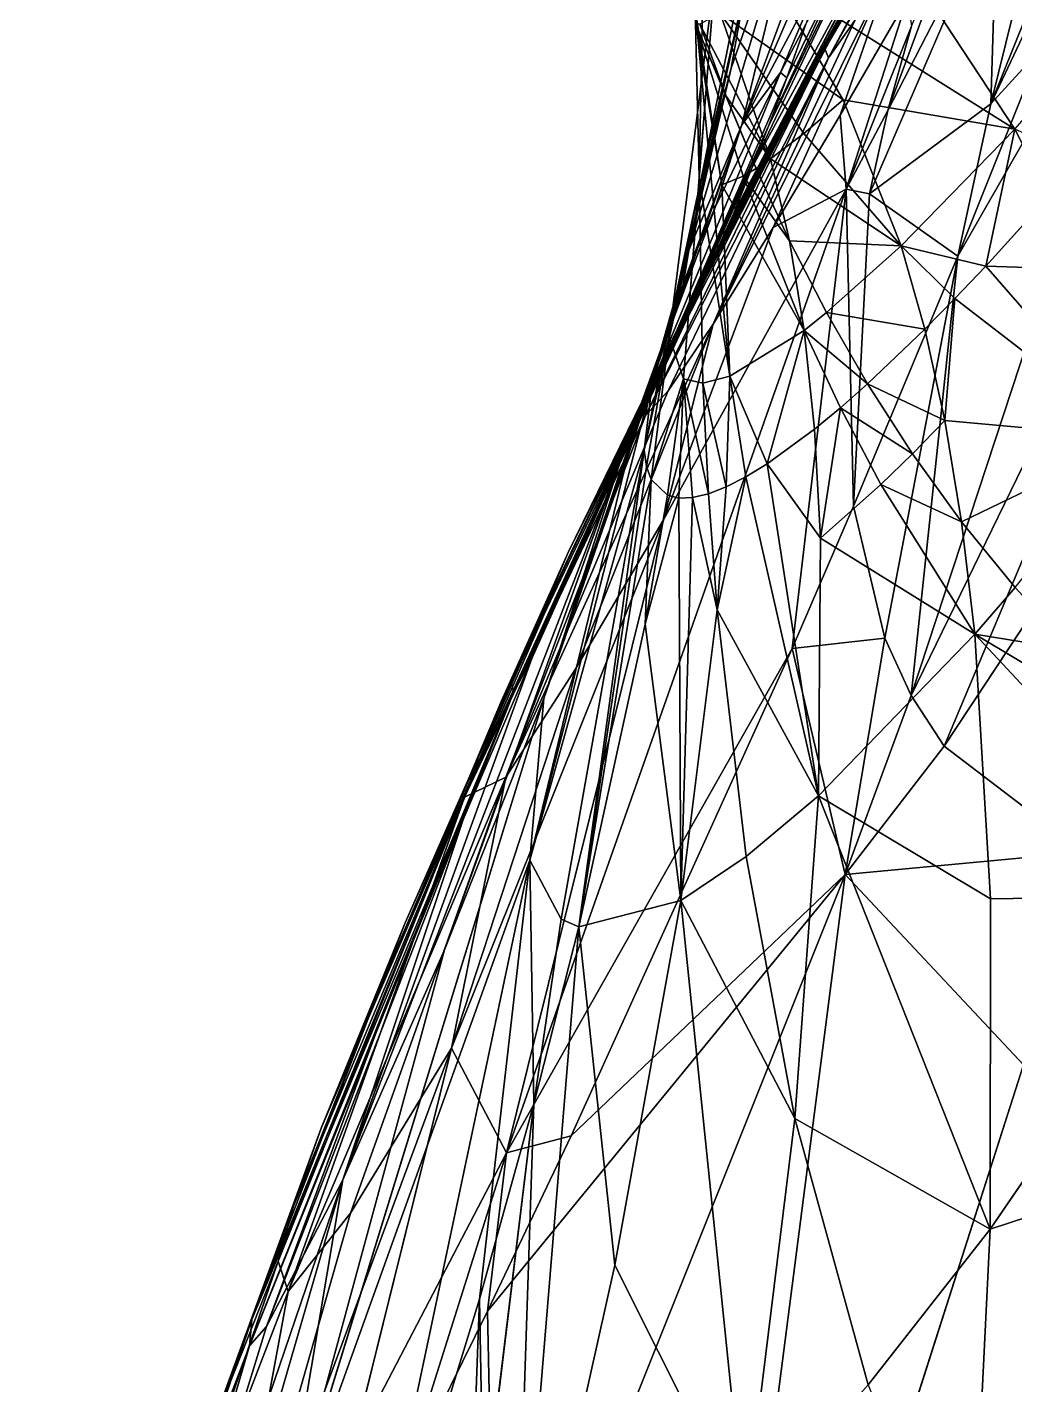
# Model space of a CAD drawing. Extents: x -1.44 to 2.2, y -2.57 to 2.57.
# Drawn here: x -0.844 to -0.307, y -1.32 to -0.582 of the extents above; entities that cross this region are included whole.
import ezdxf

# ---------------------------------------------------------------- set-up
doc = ezdxf.new("R2010")
doc.units = 0

msp = doc.modelspace()

# ---------------------------------------------------------------- linework, layer by layer
for p, q in [((-0.37792, -0.42629, 0.64803), (-0.45548, -0.63482, 0.81448)), ((-0.36016, -0.50247, 0.23106), (-0.40467, -0.58222, 0.28828)), ((-0.38985, -0.52522, 0.53061), (-0.44091, -0.63557, 0.60361)), ((-0.45383, -0.67238, 0.46362), (-0.38673, -0.54692, 0.33981)), ((-0.38673, -0.54692, 0.33981), (-0.42557, -0.6189, 0.37093)), ((-0.45349, -0.55961, 0.95023), (-0.47996, -0.67492, 1.05637)), ((-0.47668, -0.56267, 1.15214), (-0.47871, -0.66346, 1.24541)), ((-0.40189, -0.62953, 0.35025), (-0.36526, -0.5661, 0.31917)), ((-0.46388, -0.61914, 1.39032), (-0.47831, -0.5799, 1.36096)), ((-0.39392, -0.57797, 0.27608), (-0.47098, -0.74316, 0.40826)), ((-0.40467, -0.58222, 0.28828), (-0.45105, -0.6695, 0.35467)), ((-0.43444, -0.60632, 0.67372), (-0.42051, -0.58003, 0.62526)), ((-0.36301, -0.58098, 0.35391), (-0.37586, -0.62689, 0.40756)), ((-0.33782, -0.70628, 0.63149), (-0.29293, -0.59375, 0.55327)), ((-0.46976, -0.67923, 0.82103), (-0.43444, -0.60632, 0.67372)), ((-0.44765, -0.6585, 1.42134), (-0.46388, -0.61914, 1.39032)), ((-0.42557, -0.6189, 0.37093), (-0.46109, -0.68674, 0.39975)), ((-0.37586, -0.62689, 0.40756), (-0.38599, -0.67237, 0.46497)), ((-0.45548, -0.63482, 0.81448), (-0.47919, -0.70115, 0.87002)), ((-0.43832, -0.69069, 0.38095), (-0.40189, -0.62953, 0.35025)), ((-0.44091, -0.63557, 0.60361), (-0.46972, -0.6989, 0.64613)), ((-0.47871, -0.66346, 1.24541), (-0.47666, -0.77529, 1.35626)), ((-0.4295, -0.69783, 1.45394), (-0.44765, -0.6585, 1.42134)), ((-0.45105, -0.6695, 0.35467), (-0.49909, -0.76459, 0.43106)), ((-0.57968, -0.94391, 0.77266), (-0.45383, -0.67238, 0.46362)), ((-0.47996, -0.67492, 1.05637), (-0.49401, -0.74036, 1.11885)), ((-0.47919, -0.70115, 0.87002), (-0.46976, -0.67923, 0.82103)), ((-0.45383, -0.67238, 0.46362), (-0.45383, -0.67238, 0.46362)), ((-0.45383, -0.67238, 0.46362), (-0.45383, -0.67238, 0.46362)), ((-0.38599, -0.67237, 0.46497), (-0.39466, -0.84229, 0.72676)), ((-0.28819, -0.67355, 1.5105), (-0.32267, -0.71164, 1.52463)), ((-0.46109, -0.68674, 0.39975), (-0.48917, -0.74313, 0.42281)), ((-0.47098, -0.74316, 0.40826), (-0.43832, -0.69069, 0.38095)), ((-0.46972, -0.6989, 0.64613), (-0.56971, -0.92523, 0.80029)), ((-0.47919, -0.70115, 0.87002), (-0.56321, -0.94697, 1.08194)), ((-0.48736, -0.72171, 0.91857), (-0.47919, -0.70115, 0.87002)), ((-0.40933, -0.73696, 1.48799), (-0.4295, -0.69783, 1.45394)), ((-0.39466, -0.84229, 0.72676), (-0.33782, -0.70628, 0.63149)), ((-0.32267, -0.71164, 1.52463), (-0.33944, -0.72929, 1.5281)), ((-0.4998, -0.75835, 1.01346), (-0.48736, -0.72171, 0.91857)), ((-0.33944, -0.72929, 1.5281), (-0.3558, -0.7459, 1.52908)), ((-0.38703, -0.77567, 1.52333), (-0.40933, -0.73696, 1.48799)), ((-0.47098, -0.74316, 0.40826), (-0.5458, -0.93059, 0.57718)), ((-0.49401, -0.74036, 1.11885), (-0.50853, -0.81174, 1.18848)), ((-0.48917, -0.74313, 0.42281), (-0.49909, -0.76459, 0.43106)), ((-0.49553, -0.77946, 0.42859), (-0.47098, -0.74316, 0.40826)), ((-0.47098, -0.74316, 0.40826), (-0.47098, -0.74316, 0.40826)), ((-0.47098, -0.74316, 0.40826), (-0.47098, -0.74316, 0.40826)), ((-0.47098, -0.74316, 0.40826), (-0.47098, -0.74316, 0.40826)), ((-0.3558, -0.7459, 1.52908), (-0.38703, -0.77567, 1.52333)), ((-0.50401, -0.77428, 1.05937), (-0.4998, -0.75835, 1.01346)), ((-0.49909, -0.76459, 0.43106), (-0.54847, -0.86765, 0.51822)), ((-0.49909, -0.76459, 0.43106), (-0.50568, -0.78041, 0.43659)), ((-0.50853, -0.81174, 1.18848), (-0.50401, -0.77428, 1.05937)), ((-0.47666, -0.77529, 1.35626), (-0.47359, -0.83554, 1.41872)), ((-0.38703, -0.77567, 1.52333), (-0.40177, -0.78867, 1.5165)), ((-0.38703, -0.77567, 1.52333), (-0.38703, -0.77567, 1.52333)), ((-0.36254, -0.8137, 1.55975), (-0.38703, -0.77567, 1.52333)), ((-0.38703, -0.77567, 1.52333), (-0.38703, -0.77567, 1.52333)), ((-0.50789, -0.79299, 0.43865), (-0.49553, -0.77946, 0.42859)), ((-0.50568, -0.78041, 0.43659), (-0.50789, -0.79299, 0.43865)), ((-0.40177, -0.78867, 1.5165), (-0.41583, -0.8003, 1.50698)), ((-0.41583, -0.8003, 1.50698), (-0.44165, -0.81918, 1.4798)), ((-0.50853, -0.81174, 1.18848), (-0.55376, -1.06707, 1.44723)), ((-0.50733, -0.82064, 1.22804), (-0.50853, -0.81174, 1.18848)), ((-0.44165, -0.81918, 1.4798), (-0.45326, -0.82628, 1.46213)), ((-0.33576, -0.85077, 1.59702), (-0.36254, -0.8137, 1.55975)), ((-0.50482, -0.8277, 1.26559), (-0.50733, -0.82064, 1.22804)), ((-0.45326, -0.82628, 1.46213), (-0.46393, -0.83176, 1.44176)), ((-0.49594, -0.8363, 1.3341), (-0.50482, -0.8277, 1.26559)), ((-0.46393, -0.83176, 1.44176), (-0.47359, -0.83554, 1.41872)), ((-0.48965, -0.83784, 1.36482), (-0.49594, -0.8363, 1.3341)), ((-0.48218, -0.83758, 1.39305), (-0.48965, -0.83784, 1.36482)), ((-0.47359, -0.83554, 1.41872), (-0.48218, -0.83758, 1.39305)), ((-0.47359, -0.83554, 1.41872), (-0.46883, -0.89867, 1.48602)), ((-0.42808, -0.91964, 0.78117), (-0.39466, -0.84229, 0.72676)), ((-0.39466, -0.84229, 0.72676), (-0.37753, -0.91416, 0.87127)), ((-0.30666, -0.88653, 1.63486), (-0.33576, -0.85077, 1.59702)), ((-0.54847, -0.86765, 0.51822), (-0.59874, -0.97867, 0.61685)), ((-0.46883, -0.89867, 1.48602), (-0.45302, -1.03295, 1.63504)), ((-0.37753, -0.91416, 0.87127), (-0.36327, -0.94536, 0.94507)), ((-0.54835, -1.18493, 0.96855), (-0.42808, -0.91964, 0.78117)), ((-0.5458, -0.93059, 0.57718), (-0.6135, -1.13713, 0.78544)), ((-0.56971, -0.92523, 0.80029), (-0.60707, -1.0127, 0.86048)), ((-0.60707, -1.0127, 0.86048), (-0.57968, -0.94391, 0.77266)), ((-0.57968, -0.94391, 0.77266), (-0.57968, -0.94391, 0.77266)), ((-0.57968, -0.94391, 0.77266), (-0.57968, -0.94391, 0.77266)), ((-0.36327, -0.94536, 0.94507), (-0.34525, -0.9729, 1.01904)), ((-0.56321, -0.94697, 1.08194), (-0.70711, -1.41421, 1.5)), ((-0.34525, -0.9729, 1.01904), (-0.2697, -1.03053, 1.23527)), ((-0.59874, -0.97867, 0.61685), (-0.6493, -1.09735, 0.72744)), ((-0.67252, -1.20883, 1.13769), (-0.60707, -1.0127, 0.86048)), ((-0.60707, -1.0127, 0.86048), (-0.64575, -1.10525, 0.92437)), ((-0.60707, -1.0127, 0.86048), (-0.60707, -1.0127, 0.86048)), ((-0.45302, -1.03295, 1.63504), (-0.42659, -1.17545, 1.8016)), ((-0.1959, -1.05419, 1.82072), (-0.32028, -1.2356, 1.94168)), ((-0.55376, -1.06707, 1.44723), (-0.56867, -1.16748, 1.55222)), ((-0.6493, -1.09735, 0.72744), (-0.6994, -1.2231, 0.85027)), ((-0.64575, -1.10525, 0.92437), (-0.72345, -1.29907, 1.05869)), ((-0.6135, -1.13713, 0.78544), (-0.66761, -1.35562, 1.03202)), ((-0.6135, -1.13713, 0.78544), (-0.6135, -1.13713, 0.78544)), ((-0.48725, -1.72544, 1.86904), (-0.30212, -1.14619, 1.34138)), ((-0.56867, -1.16748, 1.55222), (-0.59594, -1.39223, 1.79252)), ((-0.42659, -1.17545, 1.8016), (-0.38673, -1.32038, 1.98057)), ((-0.59389, -1.28029, 1.03611), (-0.54835, -1.18493, 0.96855)), ((-0.70711, -1.41421, 1.5), (-0.67252, -1.20883, 1.13769)), ((-0.67252, -1.20883, 1.13769), (-0.67252, -1.20883, 1.13769)), ((-0.67252, -1.20883, 1.13769), (-0.67252, -1.20883, 1.13769)), ((-0.6994, -1.2231, 0.85027), (-0.74808, -1.35491, 0.98523)), ((-0.32028, -1.2356, 1.94168), (-0.38673, -1.32038, 1.98057)), ((-0.32028, -1.2356, 1.94168), (-0.32028, -1.2356, 1.94168)), ((-0.64068, -1.37513, 1.10341), (-0.59389, -1.28029, 1.03611)), ((-0.72345, -1.29907, 1.05869), (-0.7598, -1.39505, 1.12536)), ((-0.38673, -1.32038, 1.98057), (-0.38673, -1.32038, 1.98057))]:
    msp.add_line(p, q)
at = {"color": 21}
for points in [[(-0.2424, -0.30963, 0.10685), (-0.32671, -0.44637, 0.18411), (-0.41021, -0.59345, 0.2912)], [(-0.36016, -0.50247, 0.23106), (-0.2424, -0.30963, 0.10685), (-0.41021, -0.59345, 0.2912)], [(-0.37792, -0.42629, 0.64803), (-0.45548, -0.63482, 0.81448), (-0.41702, -0.47636, 0.79495)], [(-0.37792, -0.42629, 0.64803), (-0.39194, -0.487, 0.64078), (-0.45548, -0.63482, 0.81448)], [(-0.42557, -0.6189, 0.37093), (-0.38673, -0.54692, 0.33981), (-0.32028, -0.43236, 0.23774)], [(-0.32028, -0.43236, 0.23774), (-0.37587, -0.5291, 0.27145), (-0.42557, -0.6189, 0.37093)], [(-0.32513, -0.4454, 0.18154), (-0.31796, -0.43542, 0.1762), (-0.40826, -0.59837, 0.28697)], [(-0.31796, -0.43542, 0.1762), (-0.39392, -0.57797, 0.27608), (-0.40826, -0.59837, 0.28697)], [(-0.31796, -0.43542, 0.1762), (-0.40826, -0.59837, 0.28697), (-0.31796, -0.43542, 0.1762)], [(-0.32671, -0.44637, 0.18411), (-0.40826, -0.59837, 0.28697), (-0.41021, -0.59345, 0.2912)], [(-0.32671, -0.44637, 0.18411), (-0.32513, -0.4454, 0.18154), (-0.40826, -0.59837, 0.28697)], [(-0.28708, -0.4904, 0.3901), (-0.25033, -0.45048, 0.42459), (-0.31981, -0.62335, 0.53773)], [(-0.24369, -0.46194, 0.46299), (-0.31981, -0.62335, 0.53773), (-0.25033, -0.45048, 0.42459)], [(-0.24369, -0.46194, 0.46299), (-0.29293, -0.59375, 0.55327), (-0.31981, -0.62335, 0.53773)], [(-0.45548, -0.63482, 0.81448), (-0.48426, -0.70303, 0.99358), (-0.41702, -0.47636, 0.79495)], [(-0.48426, -0.70303, 0.99358), (-0.46125, -0.60392, 0.96172), (-0.41702, -0.47636, 0.79495)], [(-0.45349, -0.55961, 0.95023), (-0.41702, -0.47636, 0.79495), (-0.46125, -0.60392, 0.96172)], [(-0.34782, -0.4763, 0.3091), (-0.38673, -0.54692, 0.33981), (-0.45383, -0.67238, 0.46362)], [(-0.34782, -0.4763, 0.3091), (-0.45383, -0.67238, 0.46362), (-0.35961, -0.49138, 0.37149)], [(-0.39194, -0.487, 0.64078), (-0.41028, -0.54941, 0.63188), (-0.45548, -0.63482, 0.81448)], [(-0.14645, -0.5, 0.75), (-0.36327, -0.94536, 0.94507), (-0.21258, -0.48746, 0.58311)], [(-0.33782, -0.70628, 0.63149), (-0.21258, -0.48746, 0.58311), (-0.36327, -0.94536, 0.94507)], [(-0.33782, -0.70628, 0.63149), (-0.29293, -0.59375, 0.55327), (-0.21258, -0.48746, 0.58311)], [(-0.46001, -0.68323, 0.53704), (-0.44972, -0.65785, 0.58679), (-0.35961, -0.49138, 0.37149)], [(-0.45383, -0.67238, 0.46362), (-0.46001, -0.68323, 0.53704), (-0.35961, -0.49138, 0.37149)], [(-0.37326, -0.49696, 0.48485), (-0.35961, -0.49138, 0.37149), (-0.44972, -0.65785, 0.58679)], [(-0.31646, -0.51147, 0.34546), (-0.28708, -0.4904, 0.3901), (-0.31981, -0.62335, 0.53773)], [(-0.44091, -0.63557, 0.60361), (-0.37326, -0.49696, 0.48485), (-0.44972, -0.65785, 0.58679)], [(-0.44091, -0.63557, 0.60361), (-0.38985, -0.52522, 0.53061), (-0.37326, -0.49696, 0.48485)], [(-0.14645, -0.5, 0.75), (-0.34525, -0.9729, 1.01904), (-0.36327, -0.94536, 0.94507)], [(-0.14645, -0.5, 0.75), (-0.19853, -0.7509, 0.97853), (-0.34525, -0.9729, 1.01904)], [(-0.40467, -0.58222, 0.28828), (-0.36016, -0.50247, 0.23106), (-0.41021, -0.59345, 0.2912)], [(-0.36016, -0.50247, 0.23106), (-0.40467, -0.58222, 0.28828), (-0.37587, -0.5291, 0.27145)], [(-0.33083, -0.50487, 0.28975), (-0.31646, -0.51147, 0.34546), (-0.37586, -0.62689, 0.40756)], [(-0.33083, -0.50487, 0.28975), (-0.37586, -0.62689, 0.40756), (-0.36301, -0.58098, 0.35391)], [(-0.38599, -0.67237, 0.46497), (-0.37586, -0.62689, 0.40756), (-0.31646, -0.51147, 0.34546)], [(-0.38599, -0.67237, 0.46497), (-0.31646, -0.51147, 0.34546), (-0.31981, -0.62335, 0.53773)], [(-0.44803, -0.51833, 0.94189), (-0.49494, -0.74991, 1.15801), (-0.46971, -0.55064, 1.08424)], [(-0.45349, -0.55961, 0.95023), (-0.49494, -0.74991, 1.15801), (-0.44803, -0.51833, 0.94189)], [(-0.48917, -0.74313, 0.42281), (-0.46109, -0.68674, 0.39975), (-0.37587, -0.5291, 0.27145)], [(-0.40467, -0.58222, 0.28828), (-0.48917, -0.74313, 0.42281), (-0.37587, -0.5291, 0.27145)], [(-0.46109, -0.68674, 0.39975), (-0.42557, -0.6189, 0.37093), (-0.37587, -0.5291, 0.27145)], [(-0.38985, -0.52522, 0.53061), (-0.44091, -0.63557, 0.60361), (-0.43092, -0.60914, 0.61613)], [(-0.42051, -0.58003, 0.62526), (-0.38985, -0.52522, 0.53061), (-0.43092, -0.60914, 0.61613)], [(-0.47098, -0.74316, 0.40826), (-0.39392, -0.57797, 0.27608), (-0.3733, -0.54626, 0.26109)], [(-0.43832, -0.69069, 0.38095), (-0.47098, -0.74316, 0.40826), (-0.3733, -0.54626, 0.26109)], [(-0.40189, -0.62953, 0.35025), (-0.43832, -0.69069, 0.38095), (-0.3733, -0.54626, 0.26109)], [(-0.36526, -0.5661, 0.31917), (-0.40189, -0.62953, 0.35025), (-0.3733, -0.54626, 0.26109)], [(-0.49494, -0.74991, 1.15801), (-0.48718, -0.77297, 1.29796), (-0.46971, -0.55064, 1.08424)], [(-0.48718, -0.77297, 1.29796), (-0.47871, -0.66346, 1.24541), (-0.46971, -0.55064, 1.08424)], [(-0.47871, -0.66346, 1.24541), (-0.47668, -0.56267, 1.15214), (-0.46971, -0.55064, 1.08424)], [(-0.46726, -0.57408, 1.43109), (-0.40032, -0.62116, 1.48868), (-0.44087, -0.55284, 1.5)], [(-0.43444, -0.60632, 0.67372), (-0.45548, -0.63482, 0.81448), (-0.41028, -0.54941, 0.63188)], [(-0.38673, -0.54692, 0.33981), (-0.42557, -0.6189, 0.37093), (-0.45383, -0.67238, 0.46362)], [(-0.38673, -0.54692, 0.33981), (-0.38673, -0.54692, 0.33981), (-0.45383, -0.67238, 0.46362)], [(-0.38673, -0.54692, 0.33981), (-0.45383, -0.67238, 0.46362), (-0.45383, -0.67238, 0.46362)], [(-0.40032, -0.62116, 1.48868), (-0.3068, -0.63708, 1.5), (-0.44087, -0.55284, 1.5)], [(-0.3068, -0.63708, 1.5), (-0.34949, -0.5723, 1.50195), (-0.44087, -0.55284, 1.5)], [(-0.42051, -0.58003, 0.62526), (-0.43444, -0.60632, 0.67372), (-0.41028, -0.54941, 0.63188)], [(-0.45349, -0.55961, 0.95023), (-0.47996, -0.67492, 1.05637), (-0.49494, -0.74991, 1.15801)], [(-0.47996, -0.67492, 1.05637), (-0.45349, -0.55961, 0.95023), (-0.46125, -0.60392, 0.96172)], [(-0.34949, -0.5723, 1.50195), (-0.3068, -0.63708, 1.5), (-0.23954, -0.56003, 1.45555)], [(-0.47668, -0.56267, 1.15214), (-0.47871, -0.66346, 1.24541), (-0.48087, -0.57171, 1.21698)], [(-0.40189, -0.62953, 0.35025), (-0.36526, -0.5661, 0.31917), (-0.39856, -0.66972, 0.43091)], [(-0.36526, -0.5661, 0.31917), (-0.36301, -0.58098, 0.35391), (-0.39856, -0.66972, 0.43091)], [(-0.46621, -0.66744, 1.35643), (-0.48087, -0.57171, 1.21698), (-0.462, -0.77153, 1.40577)], [(-0.48087, -0.57171, 1.21698), (-0.46621, -0.66744, 1.35643), (-0.48038, -0.58, 1.33461)], [(-0.48087, -0.57171, 1.21698), (-0.47871, -0.66346, 1.24541), (-0.462, -0.77153, 1.40577)], [(-0.47831, -0.5799, 1.36096), (-0.43977, -0.65325, 1.43907), (-0.46726, -0.57408, 1.43109)], [(-0.43977, -0.65325, 1.43907), (-0.42159, -0.6394, 1.46824), (-0.46726, -0.57408, 1.43109)], [(-0.42159, -0.6394, 1.46824), (-0.40032, -0.62116, 1.48868), (-0.46726, -0.57408, 1.43109)], [(-0.40467, -0.58222, 0.28828), (-0.45105, -0.6695, 0.35467), (-0.48917, -0.74313, 0.42281)], [(-0.46388, -0.61914, 1.39032), (-0.47831, -0.5799, 1.36096), (-0.48038, -0.58, 1.33461)], [(-0.46621, -0.66744, 1.35643), (-0.45469, -0.66262, 1.40162), (-0.48038, -0.58, 1.33461)], [(-0.44765, -0.6585, 1.42134), (-0.46388, -0.61914, 1.39032), (-0.48038, -0.58, 1.33461)], [(-0.44765, -0.6585, 1.42134), (-0.48038, -0.58, 1.33461), (-0.45469, -0.66262, 1.40162)], [(-0.47831, -0.5799, 1.36096), (-0.46388, -0.61914, 1.39032), (-0.43977, -0.65325, 1.43907)], [(-0.39392, -0.57797, 0.27608), (-0.47098, -0.74316, 0.40826), (-0.47098, -0.74316, 0.40826)], [(-0.39392, -0.57797, 0.27608), (-0.47098, -0.74316, 0.40826), (-0.40826, -0.59837, 0.28697)], [(-0.45105, -0.6695, 0.35467), (-0.40467, -0.58222, 0.28828), (-0.41021, -0.59345, 0.2912)], [(-0.43444, -0.60632, 0.67372), (-0.42051, -0.58003, 0.62526), (-0.43092, -0.60914, 0.61613)], [(-0.36301, -0.58098, 0.35391), (-0.37586, -0.62689, 0.40756), (-0.39856, -0.66972, 0.43091)], [(-0.40826, -0.59837, 0.28697), (-0.50789, -0.79299, 0.43865), (-0.41021, -0.59345, 0.2912)], [(-0.50789, -0.79299, 0.43865), (-0.50568, -0.78041, 0.43659), (-0.41021, -0.59345, 0.2912)], [(-0.49553, -0.77946, 0.42859), (-0.50789, -0.79299, 0.43865), (-0.40826, -0.59837, 0.28697)], [(-0.49909, -0.76459, 0.43106), (-0.41021, -0.59345, 0.2912), (-0.50568, -0.78041, 0.43659)], [(-0.49909, -0.76459, 0.43106), (-0.45105, -0.6695, 0.35467), (-0.41021, -0.59345, 0.2912)], [(-0.47098, -0.74316, 0.40826), (-0.49553, -0.77946, 0.42859), (-0.40826, -0.59837, 0.28697)], [(-0.29293, -0.59375, 0.55327), (-0.33782, -0.70628, 0.63149), (-0.31981, -0.62335, 0.53773)], [(-0.49401, -0.74036, 1.11885), (-0.47996, -0.67492, 1.05637), (-0.46125, -0.60392, 0.96172)], [(-0.49401, -0.74036, 1.11885), (-0.46125, -0.60392, 0.96172), (-0.48426, -0.70303, 0.99358)], [(-0.46976, -0.67923, 0.82103), (-0.43444, -0.60632, 0.67372), (-0.5209, -0.81599, 0.83196)], [(-0.43444, -0.60632, 0.67372), (-0.43092, -0.60914, 0.61613), (-0.5209, -0.81599, 0.83196)], [(-0.44091, -0.63557, 0.60361), (-0.5209, -0.81599, 0.83196), (-0.43092, -0.60914, 0.61613)], [(-0.43444, -0.60632, 0.67372), (-0.46976, -0.67923, 0.82103), (-0.45548, -0.63482, 0.81448)], [(-0.42557, -0.6189, 0.37093), (-0.46109, -0.68674, 0.39975), (-0.54992, -0.8675, 0.56262)], [(-0.45383, -0.67238, 0.46362), (-0.42557, -0.6189, 0.37093), (-0.54992, -0.8675, 0.56262)], [(-0.46388, -0.61914, 1.39032), (-0.44765, -0.6585, 1.42134), (-0.43977, -0.65325, 1.43907)], [(-0.45383, -0.67238, 0.46362), (-0.45383, -0.67238, 0.46362), (-0.42557, -0.6189, 0.37093)], [(-0.40032, -0.62116, 1.48868), (-0.42159, -0.6394, 1.46824), (-0.36864, -0.70063, 1.50776)], [(-0.3068, -0.63708, 1.5), (-0.40032, -0.62116, 1.48868), (-0.36864, -0.70063, 1.50776)], [(-0.37586, -0.62689, 0.40756), (-0.38599, -0.67237, 0.46497), (-0.39856, -0.66972, 0.43091)], [(-0.33782, -0.70628, 0.63149), (-0.38599, -0.67237, 0.46497), (-0.31981, -0.62335, 0.53773)], [(-0.47919, -0.70115, 0.87002), (-0.48736, -0.72171, 0.91857), (-0.45548, -0.63482, 0.81448)], [(-0.48736, -0.72171, 0.91857), (-0.48426, -0.70303, 0.99358), (-0.45548, -0.63482, 0.81448)], [(-0.46976, -0.67923, 0.82103), (-0.47919, -0.70115, 0.87002), (-0.45548, -0.63482, 0.81448)], [(-0.43832, -0.69069, 0.38095), (-0.40189, -0.62953, 0.35025), (-0.39856, -0.66972, 0.43091)], [(-0.44091, -0.63557, 0.60361), (-0.46972, -0.6989, 0.64613), (-0.5209, -0.81599, 0.83196)], [(-0.46972, -0.6989, 0.64613), (-0.44091, -0.63557, 0.60361), (-0.44972, -0.65785, 0.58679)], [(-0.42159, -0.6394, 1.46824), (-0.43977, -0.65325, 1.43907), (-0.36864, -0.70063, 1.50776)], [(-0.32267, -0.71164, 1.52463), (-0.3068, -0.63708, 1.5), (-0.36864, -0.70063, 1.50776)], [(-0.32267, -0.71164, 1.52463), (-0.28819, -0.67355, 1.5105), (-0.3068, -0.63708, 1.5)], [(-0.28819, -0.67355, 1.5105), (-0.2706, -0.65328, 1.5), (-0.3068, -0.63708, 1.5)], [(-0.44765, -0.6585, 1.42134), (-0.4295, -0.69783, 1.45394), (-0.43977, -0.65325, 1.43907)], [(-0.4295, -0.69783, 1.45394), (-0.36864, -0.70063, 1.50776), (-0.43977, -0.65325, 1.43907)], [(-0.44972, -0.65785, 0.58679), (-0.46001, -0.68323, 0.53704), (-0.57968, -0.94391, 0.77266)], [(-0.56971, -0.92523, 0.80029), (-0.44972, -0.65785, 0.58679), (-0.57968, -0.94391, 0.77266)], [(-0.56971, -0.92523, 0.80029), (-0.46972, -0.6989, 0.64613), (-0.44972, -0.65785, 0.58679)], [(-0.47666, -0.77529, 1.35626), (-0.47871, -0.66346, 1.24541), (-0.48718, -0.77297, 1.29796)], [(-0.47871, -0.66346, 1.24541), (-0.47666, -0.77529, 1.35626), (-0.462, -0.77153, 1.40577)], [(-0.45469, -0.66262, 1.40162), (-0.46621, -0.66744, 1.35643), (-0.42151, -0.7466, 1.47644)], [(-0.4295, -0.69783, 1.45394), (-0.44765, -0.6585, 1.42134), (-0.45469, -0.66262, 1.40162)], [(-0.4295, -0.69783, 1.45394), (-0.45469, -0.66262, 1.40162), (-0.42151, -0.7466, 1.47644)], [(-0.58345, -1.19417, 0.92188), (-0.49804, -0.84974, 0.5309), (-0.39856, -0.66972, 0.43091)], [(-0.42808, -0.91964, 0.78117), (-0.58345, -1.19417, 0.92188), (-0.39856, -0.66972, 0.43091)], [(-0.45105, -0.6695, 0.35467), (-0.49909, -0.76459, 0.43106), (-0.48917, -0.74313, 0.42281)], [(-0.43832, -0.69069, 0.38095), (-0.39856, -0.66972, 0.43091), (-0.49804, -0.84974, 0.5309)], [(-0.42151, -0.7466, 1.47644), (-0.46621, -0.66744, 1.35643), (-0.462, -0.77153, 1.40577)], [(-0.39466, -0.84229, 0.72676), (-0.42808, -0.91964, 0.78117), (-0.39856, -0.66972, 0.43091)], [(-0.39466, -0.84229, 0.72676), (-0.39856, -0.66972, 0.43091), (-0.38599, -0.67237, 0.46497)], [(-0.57968, -0.94391, 0.77266), (-0.45383, -0.67238, 0.46362), (-0.58071, -0.93821, 0.6859)], [(-0.45383, -0.67238, 0.46362), (-0.54992, -0.8675, 0.56262), (-0.58071, -0.93821, 0.6859)], [(-0.46001, -0.68323, 0.53704), (-0.45383, -0.67238, 0.46362), (-0.57968, -0.94391, 0.77266)], [(-0.45383, -0.67238, 0.46362), (-0.57968, -0.94391, 0.77266), (-0.57968, -0.94391, 0.77266)], [(-0.45383, -0.67238, 0.46362), (-0.57968, -0.94391, 0.77266), (-0.45383, -0.67238, 0.46362)], [(-0.45383, -0.67238, 0.46362), (-0.45383, -0.67238, 0.46362), (-0.54992, -0.8675, 0.56262)], [(-0.47919, -0.70115, 0.87002), (-0.46976, -0.67923, 0.82103), (-0.5209, -0.81599, 0.83196)], [(-0.47996, -0.67492, 1.05637), (-0.49401, -0.74036, 1.11885), (-0.49494, -0.74991, 1.15801)], [(-0.45383, -0.67238, 0.46362), (-0.45383, -0.67238, 0.46362), (-0.45383, -0.67238, 0.46362)], [(-0.45383, -0.67238, 0.46362), (-0.45383, -0.67238, 0.46362), (-0.45383, -0.67238, 0.46362)], [(-0.33782, -0.70628, 0.63149), (-0.39466, -0.84229, 0.72676), (-0.38599, -0.67237, 0.46497)], [(-0.28819, -0.67355, 1.5105), (-0.32267, -0.71164, 1.52463), (-0.27115, -0.71336, 1.52879)], [(-0.46109, -0.68674, 0.39975), (-0.48917, -0.74313, 0.42281), (-0.54992, -0.8675, 0.56262)], [(-0.47098, -0.74316, 0.40826), (-0.43832, -0.69069, 0.38095), (-0.49804, -0.84974, 0.5309)], [(-0.43832, -0.69069, 0.38095), (-0.47098, -0.74316, 0.40826), (-0.47098, -0.74316, 0.40826)], [(-0.46972, -0.6989, 0.64613), (-0.56971, -0.92523, 0.80029), (-0.5209, -0.81599, 0.83196)], [(-0.47919, -0.70115, 0.87002), (-0.5209, -0.81599, 0.83196), (-0.56321, -0.94697, 1.08194)], [(-0.48736, -0.72171, 0.91857), (-0.47919, -0.70115, 0.87002), (-0.56321, -0.94697, 1.08194)], [(-0.40933, -0.73696, 1.48799), (-0.4295, -0.69783, 1.45394), (-0.42151, -0.7466, 1.47644)], [(-0.4295, -0.69783, 1.45394), (-0.40933, -0.73696, 1.48799), (-0.36864, -0.70063, 1.50776)], [(-0.40933, -0.73696, 1.48799), (-0.3558, -0.7459, 1.52908), (-0.36864, -0.70063, 1.50776)], [(-0.3558, -0.7459, 1.52908), (-0.33944, -0.72929, 1.5281), (-0.36864, -0.70063, 1.50776)], [(-0.33944, -0.72929, 1.5281), (-0.32267, -0.71164, 1.52463), (-0.36864, -0.70063, 1.50776)], [(-0.50853, -0.81174, 1.18848), (-0.49401, -0.74036, 1.11885), (-0.48426, -0.70303, 0.99358)], [(-0.50853, -0.81174, 1.18848), (-0.48426, -0.70303, 0.99358), (-0.50401, -0.77428, 1.05937)], [(-0.4998, -0.75835, 1.01346), (-0.50401, -0.77428, 1.05937), (-0.48426, -0.70303, 0.99358)], [(-0.48736, -0.72171, 0.91857), (-0.4998, -0.75835, 1.01346), (-0.48426, -0.70303, 0.99358)], [(-0.39466, -0.84229, 0.72676), (-0.33782, -0.70628, 0.63149), (-0.37753, -0.91416, 0.87127)], [(-0.33782, -0.70628, 0.63149), (-0.36327, -0.94536, 0.94507), (-0.37753, -0.91416, 0.87127)], [(-0.32267, -0.71164, 1.52463), (-0.33944, -0.72929, 1.5281), (-0.24121, -0.80507, 1.58973)], [(-0.32267, -0.71164, 1.52463), (-0.24121, -0.80507, 1.58973), (-0.27115, -0.71336, 1.52879)], [(-0.48736, -0.72171, 0.91857), (-0.56321, -0.94697, 1.08194), (-0.51815, -0.81764, 1.03538)], [(-0.4998, -0.75835, 1.01346), (-0.48736, -0.72171, 0.91857), (-0.51815, -0.81764, 1.03538)], [(-0.33944, -0.72929, 1.5281), (-0.3558, -0.7459, 1.52908), (-0.34485, -0.79571, 1.55869)], [(-0.33944, -0.72929, 1.5281), (-0.34485, -0.79571, 1.55869), (-0.24121, -0.80507, 1.58973)], [(-0.38703, -0.77567, 1.52333), (-0.40933, -0.73696, 1.48799), (-0.42151, -0.7466, 1.47644)], [(-0.40933, -0.73696, 1.48799), (-0.38703, -0.77567, 1.52333), (-0.38703, -0.77567, 1.52333)], [(-0.40933, -0.73696, 1.48799), (-0.38703, -0.77567, 1.52333), (-0.3558, -0.7459, 1.52908)], [(-0.48917, -0.74313, 0.42281), (-0.58632, -0.94815, 0.60239), (-0.54992, -0.8675, 0.56262)], [(-0.54847, -0.86765, 0.51822), (-0.58632, -0.94815, 0.60239), (-0.48917, -0.74313, 0.42281)], [(-0.49553, -0.77946, 0.42859), (-0.47098, -0.74316, 0.40826), (-0.58393, -0.98971, 0.61251)], [(-0.47098, -0.74316, 0.40826), (-0.5458, -0.93059, 0.57718), (-0.58393, -0.98971, 0.61251)], [(-0.47098, -0.74316, 0.40826), (-0.58393, -0.98971, 0.61251), (-0.47098, -0.74316, 0.40826)], [(-0.49909, -0.76459, 0.43106), (-0.54847, -0.86765, 0.51822), (-0.48917, -0.74313, 0.42281)], [(-0.5458, -0.93059, 0.57718), (-0.47098, -0.74316, 0.40826), (-0.49804, -0.84974, 0.5309)], [(-0.49401, -0.74036, 1.11885), (-0.50853, -0.81174, 1.18848), (-0.49494, -0.74991, 1.15801)], [(-0.47098, -0.74316, 0.40826), (-0.49804, -0.84974, 0.5309), (-0.47098, -0.74316, 0.40826)], [(-0.47098, -0.74316, 0.40826), (-0.47098, -0.74316, 0.40826), (-0.47098, -0.74316, 0.40826)], [(-0.47098, -0.74316, 0.40826), (-0.47098, -0.74316, 0.40826), (-0.47098, -0.74316, 0.40826)], [(-0.3558, -0.7459, 1.52908), (-0.38703, -0.77567, 1.52333), (-0.34485, -0.79571, 1.55869)], [(-0.50853, -0.81174, 1.18848), (-0.50733, -0.82064, 1.22804), (-0.49494, -0.74991, 1.15801)], [(-0.50733, -0.82064, 1.22804), (-0.50482, -0.8277, 1.26559), (-0.49494, -0.74991, 1.15801)], [(-0.50482, -0.8277, 1.26559), (-0.48718, -0.77297, 1.29796), (-0.49494, -0.74991, 1.15801)], [(-0.44165, -0.81918, 1.4798), (-0.42151, -0.7466, 1.47644), (-0.462, -0.77153, 1.40577)], [(-0.44165, -0.81918, 1.4798), (-0.41583, -0.8003, 1.50698), (-0.42151, -0.7466, 1.47644)], [(-0.41583, -0.8003, 1.50698), (-0.40177, -0.78867, 1.5165), (-0.42151, -0.7466, 1.47644)], [(-0.38703, -0.77567, 1.52333), (-0.38703, -0.77567, 1.52333), (-0.42151, -0.7466, 1.47644)], [(-0.38703, -0.77567, 1.52333), (-0.42151, -0.7466, 1.47644), (-0.40177, -0.78867, 1.5165)], [(-0.19853, -0.7509, 0.97853), (-0.2697, -1.03053, 1.23527), (-0.34525, -0.9729, 1.01904)], [(-0.50401, -0.77428, 1.05937), (-0.4998, -0.75835, 1.01346), (-0.51815, -0.81764, 1.03538)], [(-0.54847, -0.86765, 0.51822), (-0.49909, -0.76459, 0.43106), (-0.50568, -0.78041, 0.43659)], [(-0.50853, -0.81174, 1.18848), (-0.50401, -0.77428, 1.05937), (-0.57086, -1.03485, 1.30818)], [(-0.50401, -0.77428, 1.05937), (-0.51815, -0.81764, 1.03538), (-0.57086, -1.03485, 1.30818)], [(-0.50482, -0.8277, 1.26559), (-0.49594, -0.8363, 1.3341), (-0.48718, -0.77297, 1.29796)], [(-0.49594, -0.8363, 1.3341), (-0.48965, -0.83784, 1.36482), (-0.48718, -0.77297, 1.29796)], [(-0.48965, -0.83784, 1.36482), (-0.48218, -0.83758, 1.39305), (-0.48718, -0.77297, 1.29796)], [(-0.47359, -0.83554, 1.41872), (-0.47666, -0.77529, 1.35626), (-0.48718, -0.77297, 1.29796)], [(-0.47359, -0.83554, 1.41872), (-0.48718, -0.77297, 1.29796), (-0.48218, -0.83758, 1.39305)], [(-0.47666, -0.77529, 1.35626), (-0.46393, -0.83176, 1.44176), (-0.462, -0.77153, 1.40577)], [(-0.47666, -0.77529, 1.35626), (-0.47359, -0.83554, 1.41872), (-0.46393, -0.83176, 1.44176)], [(-0.46393, -0.83176, 1.44176), (-0.45326, -0.82628, 1.46213), (-0.462, -0.77153, 1.40577)], [(-0.45326, -0.82628, 1.46213), (-0.44165, -0.81918, 1.4798), (-0.462, -0.77153, 1.40577)], [(-0.36254, -0.8137, 1.55975), (-0.38703, -0.77567, 1.52333), (-0.40177, -0.78867, 1.5165)], [(-0.38703, -0.77567, 1.52333), (-0.38703, -0.77567, 1.52333), (-0.38703, -0.77567, 1.52333)], [(-0.38703, -0.77567, 1.52333), (-0.36254, -0.8137, 1.55975), (-0.34485, -0.79571, 1.55869)], [(-0.38703, -0.77567, 1.52333), (-0.34485, -0.79571, 1.55869), (-0.38703, -0.77567, 1.52333)], [(-0.50568, -0.78041, 0.43659), (-0.50789, -0.79299, 0.43865), (-0.60634, -1.00065, 0.62663)], [(-0.54847, -0.86765, 0.51822), (-0.50568, -0.78041, 0.43659), (-0.60634, -1.00065, 0.62663)], [(-0.50789, -0.79299, 0.43865), (-0.49553, -0.77946, 0.42859), (-0.58393, -0.98971, 0.61251)], [(-0.40177, -0.78867, 1.5165), (-0.41583, -0.8003, 1.50698), (-0.41255, -0.85975, 1.54606)], [(-0.40177, -0.78867, 1.5165), (-0.41255, -0.85975, 1.54606), (-0.37977, -0.83045, 1.55806)], [(-0.36254, -0.8137, 1.55975), (-0.40177, -0.78867, 1.5165), (-0.37977, -0.83045, 1.55806)], [(-0.36254, -0.8137, 1.55975), (-0.33576, -0.85077, 1.59702), (-0.34485, -0.79571, 1.55869)], [(-0.33576, -0.85077, 1.59702), (-0.24121, -0.80507, 1.58973), (-0.34485, -0.79571, 1.55869)], [(-0.41583, -0.8003, 1.50698), (-0.44165, -0.81918, 1.4798), (-0.41255, -0.85975, 1.54606)], [(-0.33576, -0.85077, 1.59702), (-0.30666, -0.88653, 1.63486), (-0.24121, -0.80507, 1.58973)], [(-0.55376, -1.06707, 1.44723), (-0.50853, -0.81174, 1.18848), (-0.57086, -1.03485, 1.30818)], [(-0.50853, -0.81174, 1.18848), (-0.55376, -1.06707, 1.44723), (-0.54407, -1.07122, 1.48624)], [(-0.50853, -0.81174, 1.18848), (-0.54407, -1.07122, 1.48624), (-0.50733, -0.82064, 1.22804)], [(-0.51815, -0.81764, 1.03538), (-0.56321, -0.94697, 1.08194), (-0.57086, -1.03485, 1.30818)], [(-0.44165, -0.81918, 1.4798), (-0.45326, -0.82628, 1.46213), (-0.41368, -0.9998, 1.65247)], [(-0.44165, -0.81918, 1.4798), (-0.41368, -0.9998, 1.65247), (-0.41255, -0.85975, 1.54606)], [(-0.33576, -0.85077, 1.59702), (-0.36254, -0.8137, 1.55975), (-0.37977, -0.83045, 1.55806)], [(-0.50482, -0.8277, 1.26559), (-0.50733, -0.82064, 1.22804), (-0.54407, -1.07122, 1.48624)], [(-0.45326, -0.82628, 1.46213), (-0.46393, -0.83176, 1.44176), (-0.46883, -0.89867, 1.48602)], [(-0.45326, -0.82628, 1.46213), (-0.46883, -0.89867, 1.48602), (-0.41368, -0.9998, 1.65247)], [(-0.50482, -0.8277, 1.26559), (-0.54407, -1.07122, 1.48624), (-0.5081, -0.9065, 1.37731)], [(-0.49594, -0.8363, 1.3341), (-0.50482, -0.8277, 1.26559), (-0.5081, -0.9065, 1.37731)], [(-0.47359, -0.83554, 1.41872), (-0.46883, -0.89867, 1.48602), (-0.46393, -0.83176, 1.44176)], [(-0.37977, -0.83045, 1.55806), (-0.41255, -0.85975, 1.54606), (-0.32855, -0.91189, 1.64466)], [(-0.33576, -0.85077, 1.59702), (-0.37977, -0.83045, 1.55806), (-0.32855, -0.91189, 1.64466)], [(-0.48965, -0.83784, 1.36482), (-0.49594, -0.8363, 1.3341), (-0.5081, -0.9065, 1.37731)], [(-0.48965, -0.83784, 1.36482), (-0.5081, -0.9065, 1.37731), (-0.48867, -1.05683, 1.60185)], [(-0.48218, -0.83758, 1.39305), (-0.48965, -0.83784, 1.36482), (-0.48867, -1.05683, 1.60185)], [(-0.48218, -0.83758, 1.39305), (-0.48867, -1.05683, 1.60185), (-0.46883, -0.89867, 1.48602)], [(-0.46883, -0.89867, 1.48602), (-0.47359, -0.83554, 1.41872), (-0.48218, -0.83758, 1.39305)], [(-0.42808, -0.91964, 0.78117), (-0.39466, -0.84229, 0.72676), (-0.37753, -0.91416, 0.87127)], [(-0.6135, -1.13713, 0.78544), (-0.5458, -0.93059, 0.57718), (-0.49804, -0.84974, 0.5309)], [(-0.30666, -0.88653, 1.63486), (-0.33576, -0.85077, 1.59702), (-0.32855, -0.91189, 1.64466)], [(-0.41255, -0.85975, 1.54606), (-0.41368, -0.9998, 1.65247), (-0.32855, -0.91189, 1.64466)], [(-0.27522, -0.9206, 1.67291), (-0.30666, -0.88653, 1.63486), (-0.32855, -0.91189, 1.64466)], [(-0.45302, -1.03295, 1.63504), (-0.46883, -0.89867, 1.48602), (-0.48867, -1.05683, 1.60185)], [(-0.46883, -0.89867, 1.48602), (-0.45302, -1.03295, 1.63504), (-0.41368, -0.9998, 1.65247)], [(-0.5081, -0.9065, 1.37731), (-0.54407, -1.07122, 1.48624), (-0.48867, -1.05683, 1.60185)], [(-0.42808, -0.91964, 0.78117), (-0.37753, -0.91416, 0.87127), (-0.39914, -1.04267, 1.02268)], [(-0.41368, -0.9998, 1.65247), (-0.32003, -1.05595, 1.77047), (-0.32855, -0.91189, 1.64466)], [(-0.37753, -0.91416, 0.87127), (-0.36327, -0.94536, 0.94507), (-0.39914, -1.04267, 1.02268)], [(-0.32003, -1.05595, 1.77047), (-0.1959, -1.05419, 1.82072), (-0.32855, -0.91189, 1.64466)], [(-0.16731, -1.00845, 1.78433), (-0.27522, -0.9206, 1.67291), (-0.32855, -0.91189, 1.64466)], [(-0.16731, -1.00845, 1.78433), (-0.32855, -0.91189, 1.64466), (-0.1959, -1.05419, 1.82072)], [(-0.42808, -0.91964, 0.78117), (-0.54835, -1.18493, 0.96855), (-0.58345, -1.19417, 0.92188)], [(-0.54835, -1.18493, 0.96855), (-0.42808, -0.91964, 0.78117), (-0.39914, -1.04267, 1.02268)], [(-0.36327, -0.94536, 0.94507), (-0.34525, -0.9729, 1.01904), (-0.39914, -1.04267, 1.02268)], [(-0.2697, -1.03053, 1.23527), (-0.39914, -1.04267, 1.02268), (-0.34525, -0.9729, 1.01904)], [(-0.45302, -1.03295, 1.63504), (-0.42659, -1.17545, 1.8016), (-0.41368, -0.9998, 1.65247)], [(-0.41368, -0.9998, 1.65247), (-0.42659, -1.17545, 1.8016), (-0.32028, -1.2356, 1.94168)], [(-0.32003, -1.05595, 1.77047), (-0.41368, -0.9998, 1.65247), (-0.32028, -1.2356, 1.94168)], [(-0.42659, -1.17545, 1.8016), (-0.45302, -1.03295, 1.63504), (-0.48867, -1.05683, 1.60185)], [(-0.2697, -1.03053, 1.23527), (-0.30212, -1.14619, 1.34138), (-0.39914, -1.04267, 1.02268)], [(-0.59389, -1.28029, 1.03611), (-0.54835, -1.18493, 0.96855), (-0.39914, -1.04267, 1.02268)], [(-0.59389, -1.28029, 1.03611), (-0.39914, -1.04267, 1.02268), (-0.58901, -1.51697, 1.40074)], [(-0.48725, -1.72544, 1.86904), (-0.58901, -1.51697, 1.40074), (-0.39914, -1.04267, 1.02268)], [(-0.30212, -1.14619, 1.34138), (-0.48725, -1.72544, 1.86904), (-0.39914, -1.04267, 1.02268)], [(-0.1959, -1.05419, 1.82072), (-0.32003, -1.05595, 1.77047), (-0.32028, -1.2356, 1.94168)], [(-0.32028, -1.2356, 1.94168), (-0.1959, -1.05419, 1.82072), (-0.1959, -1.05419, 1.82072)], [(-0.32028, -1.2356, 1.94168), (-0.1959, -1.05419, 1.82072), (-0.32028, -1.2356, 1.94168)], [(-0.54407, -1.07122, 1.48624), (-0.52446, -1.25526, 1.75817), (-0.48867, -1.05683, 1.60185)], [(-0.52446, -1.25526, 1.75817), (-0.45383, -1.39621, 1.9991), (-0.48867, -1.05683, 1.60185)], [(-0.45383, -1.39621, 1.9991), (-0.42659, -1.17545, 1.8016), (-0.48867, -1.05683, 1.60185)], [(-0.55376, -1.06707, 1.44723), (-0.56867, -1.16748, 1.55222), (-0.54407, -1.07122, 1.48624)], [(-0.52446, -1.25526, 1.75817), (-0.54407, -1.07122, 1.48624), (-0.57968, -1.50222, 1.95702)], [(-0.33104, -1.45788, 2.16192), (-0.02772, -1.13996, 1.97038), (-0.32028, -1.2356, 1.94168)], [(-0.48725, -1.72544, 1.86904), (-0.30212, -1.14619, 1.34138), (-0.15051, -1.1624, 1.60807)], [(-0.2935, -1.75263, 2.20254), (-0.48725, -1.72544, 1.86904), (-0.15051, -1.1624, 1.60807)], [(-0.38673, -1.32038, 1.98057), (-0.42659, -1.17545, 1.8016), (-0.45383, -1.39621, 1.9991)], [(-0.42659, -1.17545, 1.8016), (-0.38673, -1.32038, 1.98057), (-0.32028, -1.2356, 1.94168)], [(-0.38673, -1.32038, 1.98057), (-0.33104, -1.45788, 2.16192), (-0.32028, -1.2356, 1.94168)], [(-0.38673, -1.32038, 1.98057), (-0.38673, -1.32038, 1.98057), (-0.32028, -1.2356, 1.94168)], [(-0.38673, -1.32038, 1.98057), (-0.32028, -1.2356, 1.94168), (-0.32028, -1.2356, 1.94168)], [(-0.33104, -1.45788, 2.16192), (-0.32028, -1.2356, 1.94168), (-0.32028, -1.2356, 1.94168)], [(-0.32028, -1.2356, 1.94168), (-0.32028, -1.2356, 1.94168), (-0.32028, -1.2356, 1.94168)], [(-0.45383, -1.39621, 1.9991), (-0.52446, -1.25526, 1.75817), (-0.57968, -1.50222, 1.95702)], [(-0.38673, -1.32038, 1.98057), (-0.38673, -1.32038, 1.98057), (-0.45383, -1.39621, 1.9991)]]:
    msp.add_3dface(points, dxfattribs=at)
at = {"color": 11}
for points in [[(-0.60634, -1.00065, 0.62663), (-0.50789, -0.79299, 0.43865), (-0.58393, -0.98971, 0.61251)], [(-0.67252, -1.20883, 1.13769), (-0.61719, -1.08373, 1.12241), (-0.5209, -0.81599, 0.83196)], [(-0.56971, -0.92523, 0.80029), (-0.67252, -1.20883, 1.13769), (-0.5209, -0.81599, 0.83196)], [(-0.61719, -1.08373, 1.12241), (-0.56321, -0.94697, 1.08194), (-0.5209, -0.81599, 0.83196)], [(-0.6135, -1.13713, 0.78544), (-0.6135, -1.13713, 0.78544), (-0.49804, -0.84974, 0.5309)], [(-0.6135, -1.13713, 0.78544), (-0.49804, -0.84974, 0.5309), (-0.58345, -1.19417, 0.92188)], [(-0.58632, -0.94815, 0.60239), (-0.68436, -1.18077, 0.82646), (-0.54992, -0.8675, 0.56262)], [(-0.68436, -1.18077, 0.82646), (-0.63874, -1.0689, 0.76205), (-0.54992, -0.8675, 0.56262)], [(-0.63874, -1.0689, 0.76205), (-0.58071, -0.93821, 0.6859), (-0.54992, -0.8675, 0.56262)], [(-0.59874, -0.97867, 0.61685), (-0.54847, -0.86765, 0.51822), (-0.60634, -1.00065, 0.62663)], [(-0.54847, -0.86765, 0.51822), (-0.59874, -0.97867, 0.61685), (-0.58632, -0.94815, 0.60239)], [(-0.56971, -0.92523, 0.80029), (-0.60707, -1.0127, 0.86048), (-0.67252, -1.20883, 1.13769)], [(-0.5458, -0.93059, 0.57718), (-0.6135, -1.13713, 0.78544), (-0.6135, -1.13713, 0.78544)], [(-0.5458, -0.93059, 0.57718), (-0.6135, -1.13713, 0.78544), (-0.58393, -0.98971, 0.61251)], [(-0.60707, -1.0127, 0.86048), (-0.56971, -0.92523, 0.80029), (-0.57968, -0.94391, 0.77266)], [(-0.58071, -0.93821, 0.6859), (-0.63874, -1.0689, 0.76205), (-0.7222, -1.2848, 0.99666)], [(-0.57968, -0.94391, 0.77266), (-0.58071, -0.93821, 0.6859), (-0.7222, -1.2848, 0.99666)], [(-0.57968, -0.94391, 0.77266), (-0.57968, -0.94391, 0.77266), (-0.58071, -0.93821, 0.6859)], [(-0.72345, -1.29907, 1.05869), (-0.57968, -0.94391, 0.77266), (-0.57968, -0.94391, 0.77266)], [(-0.64575, -1.10525, 0.92437), (-0.60707, -1.0127, 0.86048), (-0.57968, -0.94391, 0.77266)], [(-0.60707, -1.0127, 0.86048), (-0.60707, -1.0127, 0.86048), (-0.57968, -0.94391, 0.77266)], [(-0.60707, -1.0127, 0.86048), (-0.57968, -0.94391, 0.77266), (-0.57968, -0.94391, 0.77266)], [(-0.57968, -0.94391, 0.77266), (-0.57968, -0.94391, 0.77266), (-0.57968, -0.94391, 0.77266)], [(-0.57968, -0.94391, 0.77266), (-0.57968, -0.94391, 0.77266), (-0.57968, -0.94391, 0.77266)], [(-0.56321, -0.94697, 1.08194), (-0.70711, -1.41421, 1.5), (-0.57086, -1.03485, 1.30818)], [(-0.56321, -0.94697, 1.08194), (-0.61719, -1.08373, 1.12241), (-0.70711, -1.41421, 1.5)], [(-0.59874, -0.97867, 0.61685), (-0.68436, -1.18077, 0.82646), (-0.58632, -0.94815, 0.60239)], [(-0.59874, -0.97867, 0.61685), (-0.6493, -1.09735, 0.72744), (-0.68436, -1.18077, 0.82646)], [(-0.6493, -1.09735, 0.72744), (-0.59874, -0.97867, 0.61685), (-0.60634, -1.00065, 0.62663)], [(-0.70238, -1.26953, 0.8726), (-0.60634, -1.00065, 0.62663), (-0.58393, -0.98971, 0.61251)], [(-0.6135, -1.13713, 0.78544), (-0.66848, -1.22702, 0.84311), (-0.58393, -0.98971, 0.61251)], [(-0.60707, -1.0127, 0.86048), (-0.60707, -1.0127, 0.86048), (-0.67252, -1.20883, 1.13769)], [(-0.67252, -1.51583, 1.78893), (-0.59816, -1.27382, 1.62552), (-0.57086, -1.03485, 1.30818)], [(-0.56867, -1.16748, 1.55222), (-0.57086, -1.03485, 1.30818), (-0.59816, -1.27382, 1.62552)], [(-0.56867, -1.16748, 1.55222), (-0.55376, -1.06707, 1.44723), (-0.57086, -1.03485, 1.30818)], [(-0.56867, -1.16748, 1.55222), (-0.57968, -1.50222, 1.95702), (-0.54407, -1.07122, 1.48624)], [(-0.66761, -1.35562, 1.03202), (-0.6135, -1.13713, 0.78544), (-0.58345, -1.19417, 0.92188)], [(-0.6135, -1.13713, 0.78544), (-0.6135, -1.13713, 0.78544), (-0.6135, -1.13713, 0.78544)], [(-0.59594, -1.39223, 1.79252), (-0.56867, -1.16748, 1.55222), (-0.59816, -1.27382, 1.62552)], [(-0.56867, -1.16748, 1.55222), (-0.59594, -1.39223, 1.79252), (-0.57968, -1.50222, 1.95702)], [(-0.54835, -1.18493, 0.96855), (-0.59389, -1.28029, 1.03611), (-0.58345, -1.19417, 0.92188)], [(-0.64068, -1.37513, 1.10341), (-0.66761, -1.35562, 1.03202), (-0.58345, -1.19417, 0.92188)], [(-0.59389, -1.28029, 1.03611), (-0.64068, -1.37513, 1.10341), (-0.58345, -1.19417, 0.92188)], [(-0.60707, -1.51562, 1.92732), (-0.59816, -1.27382, 1.62552), (-0.67252, -1.51583, 1.78893)], [(-0.60707, -1.51562, 1.92732), (-0.59594, -1.39223, 1.79252), (-0.59816, -1.27382, 1.62552)], [(-0.64068, -1.37513, 1.10341), (-0.59389, -1.28029, 1.03611), (-0.58901, -1.51697, 1.40074)]]:
    msp.add_3dface(points, dxfattribs=at)
at = {"color": 43}
for points in [[(-0.72345, -1.29907, 1.05869), (-0.64575, -1.10525, 0.92437), (-0.57968, -0.94391, 0.77266)], [(-0.66848, -1.22702, 0.84311), (-0.70238, -1.26953, 0.8726), (-0.58393, -0.98971, 0.61251)], [(-0.6994, -1.2231, 0.85027), (-0.6493, -1.09735, 0.72744), (-0.60634, -1.00065, 0.62663)], [(-0.60707, -1.0127, 0.86048), (-0.67252, -1.20883, 1.13769), (-0.67252, -1.20883, 1.13769)], [(-0.70711, -1.41421, 1.5), (-0.67252, -1.51583, 1.78893), (-0.57086, -1.03485, 1.30818)]]:
    msp.add_3dface(points, dxfattribs=at)
at = {"color": 33}
for points in [[(-0.72345, -1.29907, 1.05869), (-0.57968, -0.94391, 0.77266), (-0.7222, -1.2848, 0.99666)], [(-0.70238, -1.26953, 0.8726), (-0.70779, -1.25305, 0.86652), (-0.60634, -1.00065, 0.62663)], [(-0.6994, -1.2231, 0.85027), (-0.60634, -1.00065, 0.62663), (-0.70779, -1.25305, 0.86652)], [(-0.60707, -1.0127, 0.86048), (-0.64575, -1.10525, 0.92437), (-0.71408, -1.28863, 1.1023)], [(-0.60707, -1.0127, 0.86048), (-0.71408, -1.28863, 1.1023), (-0.67252, -1.20883, 1.13769)], [(-0.63874, -1.0689, 0.76205), (-0.68436, -1.18077, 0.82646), (-0.7222, -1.2848, 0.99666)], [(-0.61719, -1.08373, 1.12241), (-0.67252, -1.20883, 1.13769), (-0.70711, -1.41421, 1.5)], [(-0.6493, -1.09735, 0.72744), (-0.6994, -1.2231, 0.85027), (-0.68436, -1.18077, 0.82646)], [(-0.64575, -1.10525, 0.92437), (-0.72345, -1.29907, 1.05869), (-0.71408, -1.28863, 1.1023)], [(-0.66848, -1.22702, 0.84311), (-0.6135, -1.13713, 0.78544), (-0.74185, -1.48422, 1.1206)], [(-0.6135, -1.13713, 0.78544), (-0.66761, -1.35562, 1.03202), (-0.74185, -1.48422, 1.1206)], [(-0.6135, -1.13713, 0.78544), (-0.74185, -1.48422, 1.1206), (-0.6135, -1.13713, 0.78544)], [(-0.68436, -1.18077, 0.82646), (-0.77689, -1.43448, 1.09481), (-0.7222, -1.2848, 0.99666)], [(-0.74808, -1.35491, 0.98523), (-0.77689, -1.43448, 1.09481), (-0.68436, -1.18077, 0.82646)], [(-0.6994, -1.2231, 0.85027), (-0.74808, -1.35491, 0.98523), (-0.68436, -1.18077, 0.82646)], [(-0.67252, -1.20883, 1.13769), (-0.67252, -1.20883, 1.13769), (-0.84443, -1.71316, 1.53899)], [(-0.67252, -1.20883, 1.13769), (-0.84443, -1.71316, 1.53899), (-0.78542, -1.59853, 1.56001)], [(-0.67252, -1.20883, 1.13769), (-0.71408, -1.28863, 1.1023), (-0.84443, -1.71316, 1.53899)], [(-0.70711, -1.41421, 1.5), (-0.67252, -1.20883, 1.13769), (-0.78542, -1.59853, 1.56001)], [(-0.67252, -1.20883, 1.13769), (-0.67252, -1.20883, 1.13769), (-0.71408, -1.28863, 1.1023)], [(-0.67252, -1.20883, 1.13769), (-0.70711, -1.41421, 1.5), (-0.70711, -1.41421, 1.5)], [(-0.67252, -1.20883, 1.13769), (-0.70711, -1.41421, 1.5), (-0.67252, -1.20883, 1.13769)], [(-0.67252, -1.20883, 1.13769), (-0.67252, -1.20883, 1.13769), (-0.67252, -1.20883, 1.13769)], [(-0.67252, -1.20883, 1.13769), (-0.67252, -1.20883, 1.13769), (-0.67252, -1.20883, 1.13769)], [(-0.74808, -1.35491, 0.98523), (-0.6994, -1.2231, 0.85027), (-0.70779, -1.25305, 0.86652)], [(-0.70238, -1.26953, 0.8726), (-0.66848, -1.22702, 0.84311), (-0.74185, -1.48422, 1.1206)], [(-0.70779, -1.25305, 0.86652), (-0.70238, -1.26953, 0.8726), (-0.80287, -1.53101, 1.15715)], [(-0.74808, -1.35491, 0.98523), (-0.70779, -1.25305, 0.86652), (-0.80287, -1.53101, 1.15715)], [(-0.70238, -1.26953, 0.8726), (-0.74185, -1.48422, 1.1206), (-0.80287, -1.53101, 1.15715)], [(-0.81841, -1.56547, 1.24375), (-0.79214, -1.4854, 1.18814), (-0.7222, -1.2848, 0.99666)], [(-0.81841, -1.56547, 1.24375), (-0.7222, -1.2848, 0.99666), (-0.77689, -1.43448, 1.09481)], [(-0.79214, -1.4854, 1.18814), (-0.7598, -1.39505, 1.12536), (-0.7222, -1.2848, 0.99666)], [(-0.7598, -1.39505, 1.12536), (-0.72345, -1.29907, 1.05869), (-0.7222, -1.2848, 0.99666)], [(-0.72345, -1.29907, 1.05869), (-0.84443, -1.71316, 1.53899), (-0.71408, -1.28863, 1.1023)], [(-0.72345, -1.29907, 1.05869), (-0.7598, -1.39505, 1.12536), (-0.84443, -1.71316, 1.53899)]]:
    msp.add_3dface(points, dxfattribs=at)
at = {"color": 31}
for points in [[(-0.1959, -1.05419, 1.82072), (-0.32028, -1.2356, 1.94168), (-0.02772, -1.13996, 1.97038)], [(-0.33104, -1.45788, 2.16192), (-0.25862, -1.57382, 2.32993), (-0.02772, -1.13996, 1.97038)]]:
    msp.add_3dface(points, dxfattribs=at)

doc.saveas('drawing.dxf')
